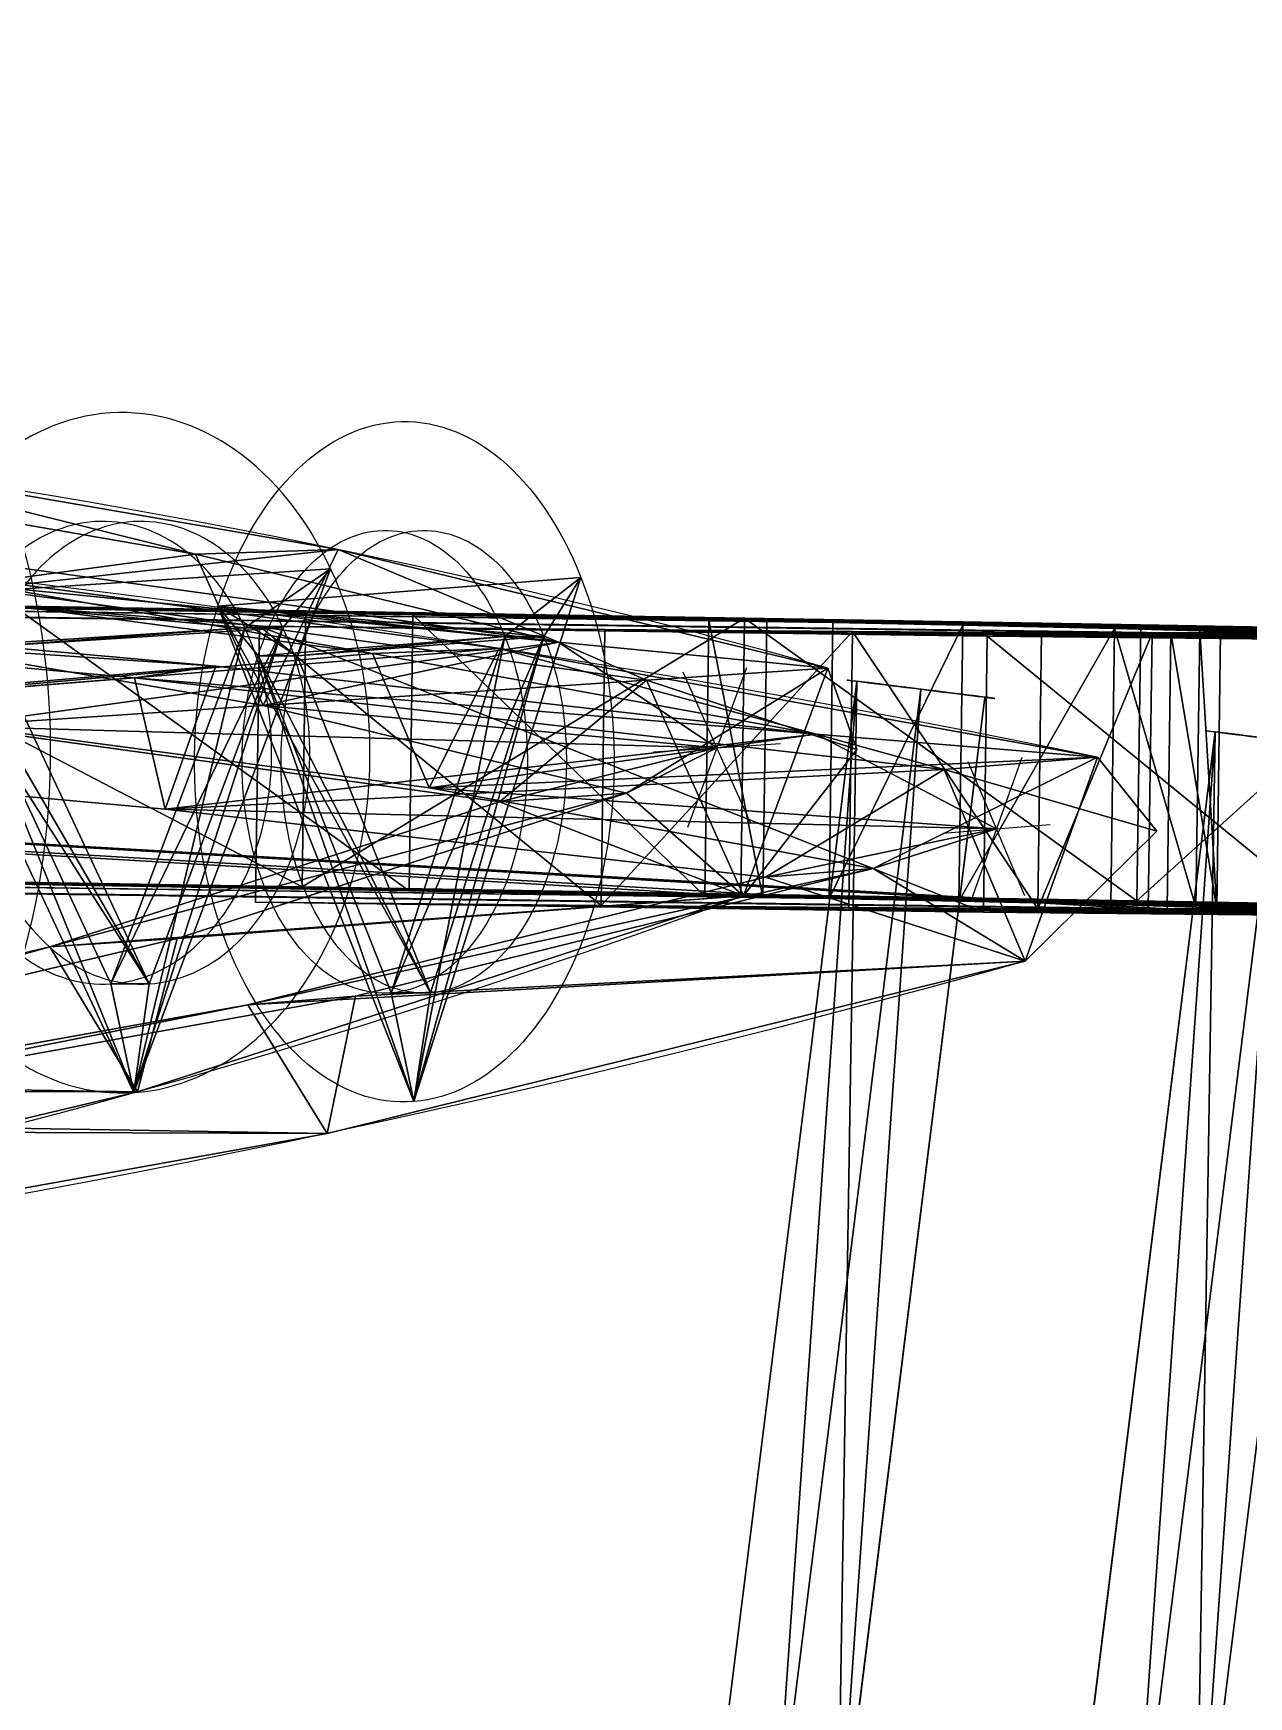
# Model space of a CAD drawing. Header units: inches. Extents: x -9483 to 9461, y -6412 to 6479.
# Drawn here: x 409 to 882, y 524 to 1171 of the extents above; entities that cross this region are included whole.
import ezdxf

# ---------------------------------------------------------------- set-up
doc = ezdxf.new("R2010")
doc.units = ezdxf.units.IN
doc.header["$MEASUREMENT"] = 0
doc.layers.get('0').update_dxf_attribs({"true_color": 0xff5454})
doc.layers.add('Google_Earth_Snapshot', color=7, linetype='Continuous', true_color=0x664400)

# ---------------------------------------------------------------- blocks, each defined once
blk = doc.blocks.new('Group_3')
at = {"color": 251, "true_color": 0x505050}
mesh = blk.add_polyface(dxfattribs=at)
corners = [(9311.07, -6412.38), (-9398.07, 6479.39), (-9483.01, -6164.17), (9461.4, 6154.75)]
mesh.append_faces([[corners[k] for k in face] for face in [(0, 1, 2), (1, 0, 3)]], dxfattribs={"vtx0": -1, "color": 251})
blk = doc.blocks.new('Strebe')
for p, q in [((-54.55, 0), (-54.55, -472.44)), ((-27.28, 0, 47.24), (-27.28, -472.44, 47.24)), ((0, 0), (0, -472.44))]:
    blk.add_line(p, q)
at = {"extrusion": (-1.9984e-15, 1, 0)}
blk.add_circle((27.28, 15.75), 31.5, dxfattribs=at)
at = {"extrusion": (-4.71845e-16, 1, 8.17259e-16)}
blk.add_circle((27.28, 15.75, -472.44), 31.5, dxfattribs=at)
mesh = blk.add_polyface()
corners = [(-27.28, 0, 47.24), (0, 0), (-54.55, 0)]
mesh.append_faces([[corners[k] for k in face] for face in [(0, 1, 2)]])
mesh = blk.add_polyface()
corners = [(0, 0), (-54.55, -472.44), (-54.55, 0), (0, -472.44)]
mesh.append_faces([[corners[k] for k in face] for face in [(0, 1, 2), (1, 0, 3)]], dxfattribs={"vtx0": -1})
mesh = blk.add_polyface()
corners = [(-27.28, 0, 47.24), (-54.55, -472.44), (-27.28, -472.44, 47.24), (-54.55, 0)]
mesh.append_faces([[corners[k] for k in face] for face in [(0, 1, 2), (1, 0, 3)]], dxfattribs={"vtx0": -1})
mesh = blk.add_polyface()
corners = [(0, 0), (-27.28, -472.44, 47.24), (0, -472.44), (-27.28, 0, 47.24)]
mesh.append_faces([[corners[k] for k in face] for face in [(0, 1, 2), (1, 0, 3)]], dxfattribs={"vtx0": -1})
mesh = blk.add_polyface()
corners = [(-27.28, -472.44, 47.24), (-54.55, -472.44), (0, -472.44)]
mesh.append_faces([[corners[k] for k in face] for face in [(0, 1, 2)]])
blk = doc.blocks.new('BurjStrebe4')
for p, q in [((115.62, 767.68, 182.95), (173.45, 422.13, 182.95)), ((173.45, 422.13, 251.14), (115.62, 767.68, 251.14)), ((259.68, 422.13, 133.16), (288.6, 767.68, 83.08)), ((288.6, 767.68, 351.01), (259.68, 422.13, 300.93)), ((347.65, 767.68, 117.18), (318.74, 422.13, 167.26)), ((318.74, 422.13, 266.83), (347.65, 767.68, 316.91)), ((173.45, 422.13, 182.95), (116.88, 411.05, 217.05)), ((116.88, 411.05, 217.05), (173.45, 422.13, 251.14)), ((230.94, 166.33, 182.95), (173.45, 422.13, 182.95)), ((230.94, 166.33, 251.14), (173.45, 422.13, 251.14)), ((173.45, 422.13, 251.14), (173.45, 422.13, 182.95)), ((230.94, 166.33, 251.14), (259.68, 422.13, 300.93)), ((230.94, 166.33, 182.95), (259.68, 422.13, 133.16)), ((259.68, 422.13, 300.93), (317.49, 411.05, 332.87)), ((317.49, 411.05, 101.22), (259.68, 422.13, 133.16)), ((259.68, 422.13, 133.16), (318.74, 422.13, 167.26)), ((318.74, 422.13, 266.83), (259.68, 422.13, 300.93)), ((289.99, 166.33, 217.05), (318.74, 422.13, 167.26)), ((289.99, 166.33, 217.05), (318.74, 422.13, 266.83)), ((318.74, 422.13, 167.26), (317.49, 411.05, 101.22)), ((317.49, 411.05, 332.87), (318.74, 422.13, 266.83)), ((194.41, 66.11, 217.05), (230.94, 166.33, 182.95)), ((278.73, 66.11, 265.73), (230.94, 166.33, 251.14)), ((250.62, 78.74, 217.05), (230.94, 166.33, 251.14)), ((250.62, 78.74, 217.05), (230.94, 166.33, 182.95)), ((250.62, 78.74, 217.05), (289.99, 166.33, 217.05)), ((278.73, 66.11, 168.36), (289.99, 166.33, 217.05)), ((221.1, 78.74, 200), (250.62, 78.74, 217.05)), ((250.62, 78.74, 217.05), (221.1, 78.74, 234.09)), ((250.62, 78.74, 217.05), (250.62, 78.74, 182.95)), ((250.62, 78.74, 251.14), (250.62, 78.74, 217.05)), ((280.15, 78.74, 200), (250.62, 78.74, 217.05)), ((250.62, 78.74, 217.05), (280.15, 78.74, 234.09)), ((278.73, 66.11, 168.36), (194.41, 66.11, 217.05)), ((194.41, 66.11, 217.05), (250.62, 0, 217.05)), ((194.41, 66.11, 217.05), (278.73, 66.11, 265.73)), ((250.62, 0, 217.05), (278.73, 66.11, 265.73)), ((250.62, 0, 217.05), (278.73, 66.11, 168.36)), ((278.73, 66.11, 265.73), (278.73, 66.11, 168.36))]:
    blk.add_line(p, q)
blk.add_polyline3d([(278.73, 66.11, 265.73), (317.49, 411.05, 332.87), (346.67, 759.74, 383.4), (366.17, 1111.13, 417.18), (375.93, 1464.14, 434.09), (375.93, 1817.68, 434.09), (366.17, 2170.69, 417.18), (346.67, 2522.07, 383.4), (317.49, 2870.77, 332.87), (278.73, 3215.71, 265.73)])
at = {"extrusion": (-8.33173e-16, 1.39696e-17, -1)}
blk.add_arc((-6395.2, 1640.91, -217.05), 6397.64, 345.749967, 14.250033, dxfattribs=at)
at = {"extrusion": (0.866025, 6.82625e-17, 0.5)}
blk.add_arc((1640.91, 6207.23, 325.57), 6397.64, 255.749967, 284.250033, dxfattribs=at)
mesh = blk.add_polyface()
corners = [(115.62, 767.68, 182.95), (116.88, 411.05, 217.05), (58.53, 759.74, 217.05), (173.45, 422.13, 182.95)]
mesh.append_faces([[corners[k] for k in face] for face in [(0, 1, 2), (1, 0, 3)]], dxfattribs={"vtx0": -1})
mesh = blk.add_polyface()
corners = [(116.88, 411.05, 217.05), (115.62, 767.68, 251.14), (58.53, 759.74, 217.05), (173.45, 422.13, 251.14)]
mesh.append_faces([[corners[k] for k in face] for face in [(0, 1, 2), (1, 0, 3)]], dxfattribs={"vtx0": -1})
mesh = blk.add_polyface()
corners = [(115.62, 767.68, 182.95), (173.45, 422.13, 251.14), (173.45, 422.13, 182.95), (115.62, 767.68, 251.14)]
mesh.append_faces([[corners[k] for k in face] for face in [(0, 1, 2), (1, 0, 3)]], dxfattribs={"vtx0": -1})
mesh = blk.add_polyface()
corners = [(318.74, 422.13, 167.26), (288.6, 767.68, 83.08), (259.68, 422.13, 133.16), (347.65, 767.68, 117.18)]
mesh.append_faces([[corners[k] for k in face] for face in [(0, 1, 2), (1, 0, 3)]], dxfattribs={"vtx0": -1})
mesh = blk.add_polyface()
corners = [(288.6, 767.68, 351.01), (318.74, 422.13, 266.83), (259.68, 422.13, 300.93), (347.65, 767.68, 316.91)]
mesh.append_faces([[corners[k] for k in face] for face in [(0, 1, 2), (1, 0, 3)]], dxfattribs={"vtx0": -1})
mesh = blk.add_polyface()
corners = [(288.6, 767.68, 83.08), (317.49, 411.05, 101.22), (259.68, 422.13, 133.16), (346.67, 759.74, 50.69)]
mesh.append_faces([[corners[k] for k in face] for face in [(0, 1, 2), (1, 0, 3)]], dxfattribs={"vtx0": -1})
mesh = blk.add_polyface()
corners = [(317.49, 411.05, 332.87), (288.6, 767.68, 351.01), (259.68, 422.13, 300.93), (346.67, 759.74, 383.4)]
mesh.append_faces([[corners[k] for k in face] for face in [(0, 1, 2), (1, 0, 3)]], dxfattribs={"vtx0": -1})
mesh = blk.add_polyface()
corners = [(318.74, 422.13, 266.83), (346.67, 759.74, 383.4), (317.49, 411.05, 332.87), (347.65, 767.68, 316.91)]
mesh.append_faces([[corners[k] for k in face] for face in [(0, 1, 2), (1, 0, 3)]], dxfattribs={"vtx0": -1})
mesh = blk.add_polyface()
corners = [(346.67, 759.74, 50.69), (318.74, 422.13, 167.26), (317.49, 411.05, 101.22), (347.65, 767.68, 117.18)]
mesh.append_faces([[corners[k] for k in face] for face in [(0, 1, 2), (1, 0, 3)]], dxfattribs={"vtx0": -1})
mesh = blk.add_polyface()
corners = [(173.45, 422.13, 182.95), (194.41, 66.11, 217.05), (116.88, 411.05, 217.05), (230.94, 166.33, 182.95)]
mesh.append_faces([[corners[k] for k in face] for face in [(0, 1, 2), (1, 0, 3)]], dxfattribs={"vtx0": -1})
mesh = blk.add_polyface()
corners = [(194.41, 66.11, 217.05), (173.45, 422.13, 251.14), (116.88, 411.05, 217.05), (230.94, 166.33, 251.14), (278.73, 66.11, 265.73)]
mesh.append_faces([[corners[k] for k in face] for face in [(0, 1, 2), (3, 0, 4)]], dxfattribs={"vtx0": -1})
mesh.append_faces([[corners[k] for k in face] for face in [(1, 0, 3)]], dxfattribs={"vtx0": -1, "vtx1": -1})
mesh = blk.add_polyface()
corners = [(230.94, 166.33, 182.95), (230.94, 166.33, 251.14), (250.62, 78.74, 217.05), (173.45, 422.13, 251.14), (173.45, 422.13, 182.95)]
mesh.append_faces([[corners[k] for k in face] for face in [(0, 1, 2), (3, 0, 4)]], dxfattribs={"vtx0": -1})
mesh.append_faces([[corners[k] for k in face] for face in [(1, 0, 3)]], dxfattribs={"vtx0": -1, "vtx1": -1})
mesh = blk.add_polyface()
corners = [(230.94, 166.33, 182.95), (278.73, 66.11, 168.36), (194.41, 66.11, 217.05), (259.68, 422.13, 133.16), (317.49, 411.05, 101.22)]
mesh.append_faces([[corners[k] for k in face] for face in [(0, 1, 2), (1, 3, 4)]], dxfattribs={"vtx0": -1})
mesh.append_faces([[corners[k] for k in face] for face in [(1, 0, 3)]], dxfattribs={"vtx0": -1, "vtx2": -1})
mesh = blk.add_polyface()
corners = [(278.73, 66.11, 265.73), (259.68, 422.13, 300.93), (230.94, 166.33, 251.14), (317.49, 411.05, 332.87)]
mesh.append_faces([[corners[k] for k in face] for face in [(0, 1, 2), (1, 0, 3)]], dxfattribs={"vtx0": -1})
mesh = blk.add_polyface()
corners = [(259.68, 422.13, 300.93), (250.62, 78.74, 217.05), (230.94, 166.33, 251.14), (289.99, 166.33, 217.05), (318.74, 422.13, 266.83)]
mesh.append_faces([[corners[k] for k in face] for face in [(0, 1, 2), (3, 0, 4)]], dxfattribs={"vtx0": -1})
mesh.append_faces([[corners[k] for k in face] for face in [(1, 0, 3)]], dxfattribs={"vtx0": -1, "vtx1": -1})
mesh = blk.add_polyface()
corners = [(250.62, 78.74, 217.05), (259.68, 422.13, 133.16), (230.94, 166.33, 182.95), (289.99, 166.33, 217.05), (318.74, 422.13, 167.26)]
mesh.append_faces([[corners[k] for k in face] for face in [(0, 1, 2), (1, 3, 4)]], dxfattribs={"vtx0": -1})
mesh.append_faces([[corners[k] for k in face] for face in [(1, 0, 3)]], dxfattribs={"vtx0": -1, "vtx2": -1})
mesh = blk.add_polyface()
corners = [(289.99, 166.33, 217.05), (278.73, 66.11, 265.73), (278.73, 66.11, 168.36), (317.49, 411.05, 332.87), (318.74, 422.13, 266.83)]
mesh.append_faces([[corners[k] for k in face] for face in [(0, 1, 2), (3, 0, 4)]], dxfattribs={"vtx0": -1})
mesh.append_faces([[corners[k] for k in face] for face in [(1, 0, 3)]], dxfattribs={"vtx0": -1, "vtx1": -1})
mesh = blk.add_polyface()
corners = [(317.49, 411.05, 101.22), (289.99, 166.33, 217.05), (278.73, 66.11, 168.36), (318.74, 422.13, 167.26)]
mesh.append_faces([[corners[k] for k in face] for face in [(0, 1, 2), (1, 0, 3)]], dxfattribs={"vtx0": -1})
mesh = blk.add_polyface()
corners = [(278.73, 66.11, 265.73), (194.41, 66.11, 217.05), (250.62, 0, 217.05)]
mesh.append_faces([[corners[k] for k in face] for face in [(0, 1, 2)]])
mesh = blk.add_polyface()
corners = [(278.73, 66.11, 168.36), (250.62, 0, 217.05), (194.41, 66.11, 217.05)]
mesh.append_faces([[corners[k] for k in face] for face in [(0, 1, 2)]])
mesh = blk.add_polyface()
corners = [(278.73, 66.11, 265.73), (250.62, 0, 217.05), (278.73, 66.11, 168.36)]
mesh.append_faces([[corners[k] for k in face] for face in [(0, 1, 2)]])
blk = doc.blocks.new('BurjZStrebe3x3-r5d06')
for p, q in [((170.48, 232.28, -15.75), (170.48, 295.28)), ((170.48, 232.28, 15.75), (170.48, 295.28)), ((170.48, 232.28, -15.75), (170.48, 232.28, 15.75)), ((54.55, 31.5, 15.75), (0, 0)), ((0, 0), (54.55, 31.5, -15.75)), ((54.55, 31.5, -15.75), (54.55, 31.5, 15.75)), ((286.4, 31.5, -15.75), (286.4, 31.5, 15.75)), ((286.4, 31.5, 15.75), (340.95, 0)), ((340.95, 0), (286.4, 31.5, -15.75))]:
    blk.add_line(p, q)
for centre, radius, start, end in [((170.48, 98.43), 196.85, 90, 210), ((170.48, 98.43), 196.85, 330, 90), ((170.48, 98.43, -15.75), 133.86, 90, 210), ((170.48, 98.43, 15.75), 133.86, 90, 210), ((170.48, 98.43, -15.75), 133.86, 330, 90), ((170.48, 98.43, 15.75), 133.86, 330, 90), ((170.48, 98.43, -15.75), 133.86, 210, 330), ((170.48, 98.43, 15.75), 133.86, 210, 330), ((170.48, 98.43), 196.85, 210, 330)]:
    blk.add_arc(centre, radius, start, end)
mesh = blk.add_polyface()
corners = [(170.48, 295.28), (54.55, 31.5, -15.75), (0, 0), (170.48, 232.28, -15.75)]
mesh.append_faces([[corners[k] for k in face] for face in [(0, 1, 2), (1, 0, 3)]], dxfattribs={"vtx0": -1})
mesh = blk.add_polyface()
corners = [(54.55, 31.5, 15.75), (170.48, 295.28), (0, 0), (170.48, 232.28, 15.75)]
mesh.append_faces([[corners[k] for k in face] for face in [(0, 1, 2), (1, 0, 3)]], dxfattribs={"vtx0": -1})
mesh = blk.add_polyface()
corners = [(170.48, 232.28, 15.75), (340.95, 0), (170.48, 295.28), (286.4, 31.5, 15.75)]
mesh.append_faces([[corners[k] for k in face] for face in [(0, 1, 2), (1, 0, 3)]], dxfattribs={"vtx0": -1})
mesh = blk.add_polyface()
corners = [(170.48, 295.28), (286.4, 31.5, -15.75), (170.48, 232.28, -15.75), (340.95, 0)]
mesh.append_faces([[corners[k] for k in face] for face in [(0, 1, 2), (1, 0, 3)]], dxfattribs={"vtx0": -1})
mesh = blk.add_polyface()
corners = [(170.48, 232.28, -15.75), (54.55, 31.5, 15.75), (54.55, 31.5, -15.75), (170.48, 232.28, 15.75)]
mesh.append_faces([[corners[k] for k in face] for face in [(0, 1, 2), (1, 0, 3)]], dxfattribs={"vtx0": -1})
mesh = blk.add_polyface()
corners = [(170.48, 232.28, 15.75), (286.4, 31.5, -15.75), (286.4, 31.5, 15.75), (170.48, 232.28, -15.75)]
mesh.append_faces([[corners[k] for k in face] for face in [(0, 1, 2), (1, 0, 3)]], dxfattribs={"vtx0": -1})
mesh = blk.add_polyface()
corners = [(340.95, 0), (54.55, 31.5, 15.75), (0, 0), (286.4, 31.5, 15.75)]
mesh.append_faces([[corners[k] for k in face] for face in [(0, 1, 2), (1, 0, 3)]], dxfattribs={"vtx0": -1})
mesh = blk.add_polyface()
corners = [(54.55, 31.5, -15.75), (340.95, 0), (0, 0), (286.4, 31.5, -15.75)]
mesh.append_faces([[corners[k] for k in face] for face in [(0, 1, 2), (1, 0, 3)]], dxfattribs={"vtx0": -1})
mesh = blk.add_polyface()
corners = [(54.55, 31.5, -15.75), (286.4, 31.5, 15.75), (286.4, 31.5, -15.75), (54.55, 31.5, 15.75)]
mesh.append_faces([[corners[k] for k in face] for face in [(0, 1, 2), (1, 0, 3)]], dxfattribs={"vtx0": -1})
blk = doc.blocks.new('BurjStrebe5')
at = {"rotation": 270}
blk.add_blockref('BurjStrebe4', (0, 250.62, -217.05), dxfattribs=at)
at = {"extrusion": (-0.999971, -0.00656, 0.003991), "xscale": 0.9700000000000015, "yscale": 0.9700000000000001, "zscale": 0.9699999999999995, "rotation": 89.97935701089294}
blk.add_blockref('BurjZStrebe3x3-r5d06', (101.03, -163.33, -759.28), dxfattribs=at)
at = {"extrusion": (-0.999936, -0.009683, 0.005888), "xscale": 0.6715000000000003, "yscale": 0.6714999999999994, "zscale": 0.6714999999999979, "rotation": 89.95463788795037}
blk.add_blockref('BurjZStrebe3x3-r5d06', (70.82, -113.42, -405.88), dxfattribs=at)
blk = doc.blocks.new('Pfeiler3d')
for p, q in [((-169.43, 110.24, 5173.23), (-58.01, 110.24, 5748.03)), ((0, 110.24), (-130.2, 110.24, 574.8)), ((-88.02, 110.24, 2874.02), (-80.15, 110.24, 3448.82)), ((-88.02, 110.24, 2874.02), (-88.02, 0, 2874.02)), ((-69.29, 110.24, 2458.1), (-88.02, 110.24, 2874.02)), ((-80.15, 110.24, 3448.82), (-48.06, 110.24, 4023.62)), ((-80.15, 110.24, 3448.82), (-80.15, 0, 3448.82)), ((-69.29, 110.24, 2458.1), (-69.29, 0, 2458.1)), ((2299.27, 110.24, 2458.1), (-69.29, 110.24, 2458.1)), ((2294.17, 110.24, 2299.21), (-62.14, 110.24, 2299.21)), ((-62.14, 110.24, 2299.21), (-62.14, 0, 2299.21)), ((-20.5, 110.24, 1724.41), (-62.14, 110.24, 2299.21)), ((-58.01, 110.24, 5748.03), (-58.01, 0, 5748.03)), ((-58.01, 110.24, 5748.03), (91.28, 110.24, 6322.83)), ((-48.06, 110.24, 4023.62), (9.1, 110.24, 4598.43)), ((-48.06, 110.24, 4023.62), (-48.06, 0, 4023.62)), ((-20.5, 110.24, 1724.41), (-20.5, 0, 1724.41)), ((50.71, 110.24, 1149.61), (-20.5, 110.24, 1724.41)), ((0, 110.24), (274.21, 110.24)), ((0, 110.24), (0, 0)), ((9.1, 110.24, 4598.43), (9.1, 0, 4598.43)), ((9.1, 110.24, 4598.43), (57.97, 110.24, 4892.03)), ((144.01, 110.24, 574.8), (50.71, 110.24, 1149.61)), ((50.71, 110.24, 1149.61), (50.71, 0, 1149.61)), ((2377.42, 110.24, 4892.03), (57.97, 110.24, 4892.03)), ((57.97, 110.24, 4892.03), (57.97, 0, 4892.03)), ((82.95, 110.24, 5042.08), (104.78, 110.24, 5173.23)), ((82.95, 110.24, 5042.08), (82.95, 0, 5042.08)), ((2382.24, 110.24, 5042.08), (82.95, 110.24, 5042.08)), ((91.28, 110.24, 6322.83), (256.53, 110.24, 6897.64)), ((91.28, 110.24, 6322.83), (91.28, 0, 6322.83)), ((104.78, 110.24, 5173.23), (216.2, 110.24, 5748.03)), ((104.78, 110.24, 5173.23), (104.78, 0, 5173.23)), ((144.01, 110.24, 574.8), (144.01, 0, 574.8)), ((274.21, 110.24), (144.01, 110.24, 574.8)), ((216.2, 110.24, 5748.03), (365.49, 110.24, 6322.83)), ((216.2, 110.24, 5748.03), (216.2, 0, 5748.03)), ((256.53, 110.24, 6897.64), (464.09, 110.24, 7472.44)), ((256.53, 110.24, 6897.64), (256.53, 0, 6897.64)), ((274.21, 110.24), (274.21, 0)), ((0, 0), (-130.2, 0, 574.8)), ((-69.29, 0, 2458.1), (-88.02, 0, 2874.02)), ((-88.02, 0, 2874.02), (-80.15, 0, 3448.82)), ((-80.15, 0, 3448.82), (-48.06, 0, 4023.62)), ((2299.27, 0, 2458.1), (-69.29, 0, 2458.1)), ((2294.17, 0, 2299.21), (-62.14, 0, 2299.21)), ((-20.5, 0, 1724.41), (-62.14, 0, 2299.21)), ((-48.06, 0, 4023.62), (9.1, 0, 4598.43)), ((50.71, 0, 1149.61), (-20.5, 0, 1724.41)), ((0, 0), (274.21, 0)), ((9.1, 0, 4598.43), (57.97, 0, 4892.03)), ((144.01, 0, 574.8), (50.71, 0, 1149.61)), ((2377.42, 0, 4892.03), (57.97, 0, 4892.03)), ((82.95, 0, 5042.08), (104.78, 0, 5173.23)), ((2382.24, 0, 5042.08), (82.95, 0, 5042.08)), ((274.21, 0), (144.01, 0, 574.8)), ((-169.43, 0, 5173.23), (-58.01, 0, 5748.03)), ((-58.01, 0, 5748.03), (91.28, 0, 6322.83)), ((91.28, 0, 6322.83), (256.53, 0, 6897.64)), ((104.78, 0, 5173.23), (216.2, 0, 5748.03)), ((216.2, 0, 5748.03), (365.49, 0, 6322.83)), ((256.53, 0, 6897.64), (464.09, 0, 7472.44))]:
    blk.add_line(p, q)
mesh = blk.add_polyface()
corners = [(0, 110.24), (144.01, 110.24, 574.8), (274.21, 110.24), (-130.2, 110.24, 574.8), (50.71, 110.24, 1149.61), (-223.5, 110.24, 1149.61), (-20.5, 110.24, 1724.41), (-294.71, 110.24, 1724.41), (-62.14, 110.24, 2299.21), (-336.35, 110.24, 2299.21), (2294.17, 110.24, 2299.21), (-69.29, 110.24, 2458.1), (-362.24, 110.24, 2874.02), (-88.02, 110.24, 2874.02), (-80.15, 110.24, 3448.82), (-354.36, 110.24, 3448.82), (-48.06, 110.24, 4023.62), (-322.27, 110.24, 4023.62), (9.1, 110.24, 4598.43), (-265.11, 110.24, 4598.43), (57.97, 110.24, 4892.03), (-169.43, 110.24, 5173.23), (82.95, 110.24, 5042.08), (2377.42, 110.24, 4892.03), (2382.24, 110.24, 5042.08), (104.78, 110.24, 5173.23), (216.2, 110.24, 5748.03), (-58.01, 110.24, 5748.03), (365.49, 110.24, 6322.83), (91.28, 110.24, 6322.83), (256.53, 110.24, 6897.64), (530.74, 110.24, 6897.64), (464.09, 110.24, 7472.44), (738.31, 110.24, 7472.44), (696.09, 110.24, 8047.24), (761.61, 110.24, 7530.17), (822.15, 110.24, 7680.17), (2462.13, 110.24, 7530.17), (970.3, 110.24, 8047.24), (841.46, 110.24, 8334.65), (1115.67, 110.24, 8334.65), (1456.85, 110.24, 9009.17), (1182.64, 110.24, 9009.17), (1718.62, 110.24, 9453.55), (1444.41, 110.24, 9453.55), (2039.05, 110.24, 9926.01), (1764.84, 110.24, 9926.01), (1996.84, 110.24, 10244.09), (2271.05, 110.24, 10244.09), (2511.18, 110.24, 10546.08), (2236.97, 110.24, 10546.08), (2286.53, 110.24, 10601.59), (2560.75, 110.24, 10601.59), (2560.75, 110.24, 10908.67), (2235.28, 110.24, 465.08), (2675.16, 110.24), (2041.23, 110.24), (3035.28, 110.24, 1149.61), (2939.28, 110.24, 11330.59), (2299.27, 110.24, 2458.1), (2466.94, 110.24, 7680.17)]
mesh.append_faces([[corners[k] for k in face] for face in [(0, 1, 2), (54, 55, 56)]], dxfattribs={"vtx0": -1})
mesh.append_faces([[corners[k] for k in face] for face in [(1, 3, 4), (4, 5, 6), (6, 7, 8), (8, 9, 10), (11, 12, 13), (13, 12, 14), (14, 15, 16), (16, 17, 18), (18, 19, 20), (20, 22, 23), (22, 21, 25), (25, 21, 26), (26, 27, 28), (28, 30, 31), (31, 32, 33), (33, 34, 35), (35, 36, 37), (36, 34, 38), (38, 39, 40), (40, 39, 41), (41, 42, 43), (43, 44, 45), (45, 47, 48), (48, 47, 49), (49, 51, 52), (55, 54, 57), (57, 10, 58), (59, 10, 11), (60, 37, 36), (58, 52, 53)]], dxfattribs={"vtx0": -1, "vtx1": -1})
mesh.append_faces([[corners[k] for k in face] for face in [(10, 9, 11), (20, 21, 22), (35, 34, 36), (58, 10, 59), (58, 23, 24), (58, 37, 60)]], dxfattribs={"vtx0": -1, "vtx1": -1, "vtx2": -1})
mesh.append_faces([[corners[k] for k in face] for face in [(1, 0, 3), (4, 3, 5), (6, 5, 7), (8, 7, 9), (11, 9, 12), (14, 12, 15), (16, 15, 17), (18, 17, 19), (20, 19, 21), (23, 22, 24), (26, 21, 27), (28, 27, 29), (28, 29, 30), (31, 30, 32), (33, 32, 34), (38, 34, 39), (41, 39, 42), (43, 42, 44), (45, 44, 46), (45, 46, 47), (49, 47, 50), (49, 50, 51), (52, 51, 53), (57, 54, 10), (58, 59, 23), (58, 24, 37), (58, 60, 52)]], dxfattribs={"vtx0": -1, "vtx2": -1})
mesh = blk.add_polyface()
corners = [(-58.01, 0, 5748.03), (-169.43, 110.24, 5173.23), (-169.43, 0, 5173.23), (-58.01, 110.24, 5748.03)]
mesh.append_faces([[corners[k] for k in face] for face in [(0, 1, 2), (1, 0, 3)]], dxfattribs={"vtx0": -1})
mesh = blk.add_polyface()
corners = [(-130.2, 0, 574.8), (0, 110.24), (0, 0), (-130.2, 110.24, 574.8)]
mesh.append_faces([[corners[k] for k in face] for face in [(0, 1, 2), (1, 0, 3)]], dxfattribs={"vtx0": -1})
mesh = blk.add_polyface()
corners = [(-88.02, 0, 2874.02), (-80.15, 110.24, 3448.82), (-80.15, 0, 3448.82), (-88.02, 110.24, 2874.02)]
mesh.append_faces([[corners[k] for k in face] for face in [(0, 1, 2), (1, 0, 3)]], dxfattribs={"vtx0": -1})
mesh = blk.add_polyface()
corners = [(-69.29, 110.24, 2458.1), (-88.02, 0, 2874.02), (-69.29, 0, 2458.1), (-88.02, 110.24, 2874.02)]
mesh.append_faces([[corners[k] for k in face] for face in [(0, 1, 2), (1, 0, 3)]], dxfattribs={"vtx0": -1})
mesh = blk.add_polyface()
corners = [(-80.15, 0, 3448.82), (-48.06, 110.24, 4023.62), (-48.06, 0, 4023.62), (-80.15, 110.24, 3448.82)]
mesh.append_faces([[corners[k] for k in face] for face in [(0, 1, 2), (1, 0, 3)]], dxfattribs={"vtx0": -1})
mesh = blk.add_polyface()
corners = [(-69.29, 0, 2458.1), (2299.27, 110.24, 2458.1), (-69.29, 110.24, 2458.1), (2299.27, 0, 2458.1)]
mesh.append_faces([[corners[k] for k in face] for face in [(0, 1, 2), (1, 0, 3)]], dxfattribs={"vtx0": -1})
mesh = blk.add_polyface()
corners = [(2294.17, 110.24, 2299.21), (-62.14, 0, 2299.21), (-62.14, 110.24, 2299.21), (2294.17, 0, 2299.21)]
mesh.append_faces([[corners[k] for k in face] for face in [(0, 1, 2), (1, 0, 3)]], dxfattribs={"vtx0": -1})
mesh = blk.add_polyface()
corners = [(-20.5, 0, 1724.41), (-62.14, 110.24, 2299.21), (-62.14, 0, 2299.21), (-20.5, 110.24, 1724.41)]
mesh.append_faces([[corners[k] for k in face] for face in [(0, 1, 2), (1, 0, 3)]], dxfattribs={"vtx0": -1})
mesh = blk.add_polyface()
corners = [(91.28, 110.24, 6322.83), (-58.01, 0, 5748.03), (91.28, 0, 6322.83), (-58.01, 110.24, 5748.03)]
mesh.append_faces([[corners[k] for k in face] for face in [(0, 1, 2), (1, 0, 3)]], dxfattribs={"vtx0": -1})
mesh = blk.add_polyface()
corners = [(-48.06, 110.24, 4023.62), (9.1, 0, 4598.43), (-48.06, 0, 4023.62), (9.1, 110.24, 4598.43)]
mesh.append_faces([[corners[k] for k in face] for face in [(0, 1, 2), (1, 0, 3)]], dxfattribs={"vtx0": -1})
mesh = blk.add_polyface()
corners = [(50.71, 110.24, 1149.61), (-20.5, 0, 1724.41), (50.71, 0, 1149.61), (-20.5, 110.24, 1724.41)]
mesh.append_faces([[corners[k] for k in face] for face in [(0, 1, 2), (1, 0, 3)]], dxfattribs={"vtx0": -1})
mesh = blk.add_polyface()
corners = [(274.21, 110.24), (0, 0), (0, 110.24), (274.21, 0)]
mesh.append_faces([[corners[k] for k in face] for face in [(0, 1, 2), (1, 0, 3)]], dxfattribs={"vtx0": -1})
mesh = blk.add_polyface()
corners = [(9.1, 110.24, 4598.43), (57.97, 0, 4892.03), (9.1, 0, 4598.43), (57.97, 110.24, 4892.03)]
mesh.append_faces([[corners[k] for k in face] for face in [(0, 1, 2), (1, 0, 3)]], dxfattribs={"vtx0": -1})
mesh = blk.add_polyface()
corners = [(144.01, 0, 574.8), (50.71, 110.24, 1149.61), (50.71, 0, 1149.61), (144.01, 110.24, 574.8)]
mesh.append_faces([[corners[k] for k in face] for face in [(0, 1, 2), (1, 0, 3)]], dxfattribs={"vtx0": -1})
mesh = blk.add_polyface()
corners = [(2377.42, 110.24, 4892.03), (57.97, 0, 4892.03), (57.97, 110.24, 4892.03), (2377.42, 0, 4892.03)]
mesh.append_faces([[corners[k] for k in face] for face in [(0, 1, 2), (1, 0, 3)]], dxfattribs={"vtx0": -1})
mesh = blk.add_polyface()
corners = [(82.95, 0, 5042.08), (104.78, 110.24, 5173.23), (104.78, 0, 5173.23), (82.95, 110.24, 5042.08)]
mesh.append_faces([[corners[k] for k in face] for face in [(0, 1, 2), (1, 0, 3)]], dxfattribs={"vtx0": -1})
mesh = blk.add_polyface()
corners = [(82.95, 0, 5042.08), (2382.24, 110.24, 5042.08), (82.95, 110.24, 5042.08), (2382.24, 0, 5042.08)]
mesh.append_faces([[corners[k] for k in face] for face in [(0, 1, 2), (1, 0, 3)]], dxfattribs={"vtx0": -1})
mesh = blk.add_polyface()
corners = [(256.53, 0, 6897.64), (91.28, 110.24, 6322.83), (91.28, 0, 6322.83), (256.53, 110.24, 6897.64)]
mesh.append_faces([[corners[k] for k in face] for face in [(0, 1, 2), (1, 0, 3)]], dxfattribs={"vtx0": -1})
mesh = blk.add_polyface()
corners = [(104.78, 0, 5173.23), (216.2, 110.24, 5748.03), (216.2, 0, 5748.03), (104.78, 110.24, 5173.23)]
mesh.append_faces([[corners[k] for k in face] for face in [(0, 1, 2), (1, 0, 3)]], dxfattribs={"vtx0": -1})
mesh = blk.add_polyface()
corners = [(274.21, 110.24), (144.01, 0, 574.8), (274.21, 0), (144.01, 110.24, 574.8)]
mesh.append_faces([[corners[k] for k in face] for face in [(0, 1, 2), (1, 0, 3)]], dxfattribs={"vtx0": -1})
mesh = blk.add_polyface()
corners = [(216.2, 0, 5748.03), (365.49, 110.24, 6322.83), (365.49, 0, 6322.83), (216.2, 110.24, 5748.03)]
mesh.append_faces([[corners[k] for k in face] for face in [(0, 1, 2), (1, 0, 3)]], dxfattribs={"vtx0": -1})
mesh = blk.add_polyface()
corners = [(464.09, 110.24, 7472.44), (256.53, 0, 6897.64), (464.09, 0, 7472.44), (256.53, 110.24, 6897.64)]
mesh.append_faces([[corners[k] for k in face] for face in [(0, 1, 2), (1, 0, 3)]], dxfattribs={"vtx0": -1})
at = {"color": 7, "true_color": 0xffffff}
mesh = blk.add_polyface(dxfattribs=at)
corners = [(3035.28, 0, 1149.61), (2041.23, 0), (2675.16, 0), (2235.28, 0, 465.08), (2294.17, 0, 2299.21), (2939.28, 0, 11330.59), (2299.27, 0, 2458.1), (-336.35, 0, 2299.21), (2377.42, 0, 4892.03), (2382.24, 0, 5042.08), (57.97, 0, 4892.03), (82.95, 0, 5042.08), (2462.13, 0, 7530.17), (2466.94, 0, 7680.17), (761.61, 0, 7530.17), (2560.75, 0, 10601.59), (2286.53, 0, 10601.59), (2560.75, 0, 10908.67), (-69.29, 0, 2458.1), (-362.24, 0, 2874.02), (-88.02, 0, 2874.02), (-80.15, 0, 3448.82), (-354.36, 0, 3448.82), (-48.06, 0, 4023.62), (-322.27, 0, 4023.62), (9.1, 0, 4598.43), (-265.11, 0, 4598.43), (-169.43, 0, 5173.23), (104.78, 0, 5173.23), (216.2, 0, 5748.03), (-58.01, 0, 5748.03), (365.49, 0, 6322.83), (91.28, 0, 6322.83), (530.74, 0, 6897.64), (256.53, 0, 6897.64), (738.31, 0, 7472.44), (464.09, 0, 7472.44), (696.09, 0, 8047.24), (822.15, 0, 7680.17), (970.3, 0, 8047.24), (1115.67, 0, 8334.65), (841.46, 0, 8334.65), (1456.85, 0, 9009.17), (1182.64, 0, 9009.17), (1718.62, 0, 9453.55), (1444.41, 0, 9453.55), (2039.05, 0, 9926.01), (1764.84, 0, 9926.01), (1996.84, 0, 10244.09), (2271.05, 0, 10244.09), (2511.18, 0, 10546.08), (2236.97, 0, 10546.08), (144.01, 0, 574.8), (0, 0), (274.21, 0), (-130.2, 0, 574.8), (50.71, 0, 1149.61), (-223.5, 0, 1149.61), (-20.5, 0, 1724.41), (-294.71, 0, 1724.41), (-62.14, 0, 2299.21)]
mesh.append_faces([[corners[k] for k in face] for face in [(0, 1, 2), (16, 5, 17), (52, 53, 54)]], dxfattribs={"vtx0": -1, "color": 7})
mesh.append_faces([[corners[k] for k in face] for face in [(1, 0, 3), (3, 0, 4), (6, 5, 8), (8, 9, 10), (9, 5, 12), (12, 13, 14), (13, 5, 15), (7, 18, 19), (18, 7, 6), (19, 21, 22), (22, 23, 24), (24, 25, 26), (26, 10, 27), (27, 29, 30), (30, 31, 32), (32, 33, 34), (34, 35, 36), (36, 14, 37), (38, 14, 13), (37, 40, 41), (41, 42, 43), (43, 44, 45), (45, 46, 47), (47, 46, 48), (48, 50, 51), (51, 50, 16), (53, 52, 55), (55, 56, 57), (57, 58, 59), (59, 60, 7)]], dxfattribs={"vtx0": -1, "vtx1": -1, "color": 7})
mesh.append_faces([[corners[k] for k in face] for face in [(4, 5, 6), (4, 6, 7), (8, 5, 9), (12, 5, 13), (15, 5, 16), (27, 10, 11), (37, 14, 38)]], dxfattribs={"vtx0": -1, "vtx1": -1, "vtx2": -1, "color": 7})
mesh.append_faces([[corners[k] for k in face] for face in [(4, 0, 5), (10, 9, 11), (19, 18, 20), (19, 20, 21), (22, 21, 23), (24, 23, 25), (26, 25, 10), (27, 11, 28), (27, 28, 29), (30, 29, 31), (32, 31, 33), (34, 33, 35), (36, 35, 14), (37, 38, 39), (37, 39, 40), (41, 40, 42), (43, 42, 44), (45, 44, 46), (48, 46, 49), (48, 49, 50), (16, 50, 15), (55, 52, 56), (57, 56, 58), (59, 58, 60), (7, 60, 4)]], dxfattribs={"vtx0": -1, "vtx2": -1, "color": 7})
blk = doc.blocks.new('PfeilerR2')
at = {"color": 7, "true_color": 0xffffff, "extrusion": (-0.600875, -0.124924, 0.789521), "xscale": 0.9118235861759639, "rotation": 265.710555067117}
blk.add_blockref('BurjStrebe5', (262.48, 4134.96, -305.62), dxfattribs=at)
at = {"color": 7, "true_color": 0xffffff, "extrusion": (-0.712332, -0.137264, 0.688288), "xscale": 1.023882645186739, "rotation": 266.8377513305854}
blk.add_blockref('BurjStrebe5', (201.64, 5847.86, 943.95), dxfattribs=at)
at = {"color": 7, "true_color": 0xffffff, "extrusion": (5.90736e-05, -0.000533559, -1)}
for name, p, xscale, yscale, zscale, rotation in [('Pfeiler3d', (-3373.43, 385.12), 1.031377417075785, 0.9729569666459875, -0.9999999999999988, 353.6821597179564), ('Strebe', (-3364.37, 0, -4834.92), 0.9200609544177294, 0.9815741643686114, -0.9999999999999987, 180.0000039180062), ('Strebe', (-3504.66, 0, -2244.92), 0.9200609544177294, 0.9815741643686114, -0.9999999999999987, 180.0000039180062)]:
    blk.add_blockref(name, p, dxfattribs=dict(at, xscale=xscale, yscale=yscale, zscale=zscale, rotation=rotation))
blk = doc.blocks.new('FensterL3_1')
at = {"color": 252, "true_color": 0x798ca5}
mesh = blk.add_polyface(dxfattribs=at)
corners = [(3280.17, 0), (25.5, 0, 8298.28), (25.5, 0), (3410.15, 0, 573.84), (3503.45, 0, 1148.64), (3574.66, 0, 1723.45), (3616.3, 0, 2298.25), (3642.19, 0, 2873.05), (3634.31, 0, 3447.86), (3602.22, 0, 4022.66), (3545.06, 0, 4597.46), (3449.39, 0, 5172.27), (3337.96, 0, 5747.07), (3188.67, 0, 6321.87), (3023.42, 0, 6896.68), (2815.86, 0, 7471.48), (2583.86, 0, 8046.28), (2450.19, 0, 8298.28)]
mesh.append_faces([[corners[k] for k in face] for face in [(0, 1, 2), (1, 16, 17)]], dxfattribs={"vtx0": -1, "color": 252})
mesh.append_faces([[corners[k] for k in face] for face in [(1, 0, 3), (1, 3, 4), (1, 4, 5), (1, 5, 6), (1, 6, 7), (1, 7, 8), (1, 8, 9), (1, 9, 10), (1, 10, 11), (1, 11, 12), (1, 12, 13), (1, 13, 14), (1, 14, 15), (1, 15, 16)]], dxfattribs={"vtx0": -1, "vtx2": -1, "color": 252})
blk = doc.blocks.new('Group_7')
at = {"rotation": 7.431690128945794}
blk.add_blockref('FensterL3_1', (0, 0), dxfattribs=at)
blk = doc.blocks.new('Group_5')
at = {"extrusion": (-3.95821e-05, 0.000368763, 1), "rotation": 352.9000008363125}
blk.add_blockref('PfeilerR2', (1058.77, 3621.41, 1.37), dxfattribs=at)
at = {"color": 9, "true_color": 0xc6c6c6, "extrusion": (3.95821e-05, -0.000368763, -1), "zscale": -1, "rotation": 179.6712139074154}
blk.add_blockref('Group_7', (-1033.47, 3624.56, -1.37), dxfattribs=at)

msp = doc.modelspace()

# ---------------------------------------------------------------- block references
msp.add_blockref('Group_5', (-3675.44, -2757.38, -113.15))
at = {"layer": 'Google_Earth_Snapshot'}
msp.add_blockref('Group_3', (0, 0), dxfattribs=at)

# ---------------------------------------------------------------- meshes
at = {"color": 97, "true_color": 0x446538}
mesh = msp.add_polyface(dxfattribs=at)
corners = [(-3022.62, -1055.24, 125.7), (-3578.28, 1091.46, 125.7), (-3578.28, 566.46, 125.7), (-3321.88, 1608.64, 125.7), (-2812.48, 1883.87, 125.7), (-2413.56, -2832.79, 125.7), (-1469.23, 1883.87, 125.7), (-2030.28, -3450.84, 125.7), (-1474.76, -3838.66, 125.7), (-822.51, -3838.66, 125.7), (1278.73, 1519.57, 125.7), (-112.07, -3526.37, 125.7), (669.93, -2971.69, 125.7), (1550.17, -2007.24, 125.7), (1672.08, 1274.17, 125.7), (1990.57, -1165.2, 125.7), (2065.43, 1028.77, 125.7), (2372.19, 114.09, 125.7), (2328.79, 576.08, 125.7)]
mesh.append_faces([[corners[k] for k in face] for face in [(0, 1, 2), (16, 17, 18)]], dxfattribs={"vtx0": -1, "color": 97})
mesh.append_faces([[corners[k] for k in face] for face in [(1, 0, 3), (3, 0, 4), (4, 5, 6), (6, 9, 10), (10, 13, 14), (14, 15, 16)]], dxfattribs={"vtx0": -1, "vtx1": -1, "color": 97})
mesh.append_faces([[corners[k] for k in face] for face in [(4, 0, 5), (6, 5, 7), (6, 7, 8), (6, 8, 9), (10, 9, 11), (10, 11, 12), (10, 12, 13), (14, 13, 15), (16, 15, 17)]], dxfattribs={"vtx0": -1, "vtx2": -1, "color": 97})

doc.saveas('drawing.dxf')
